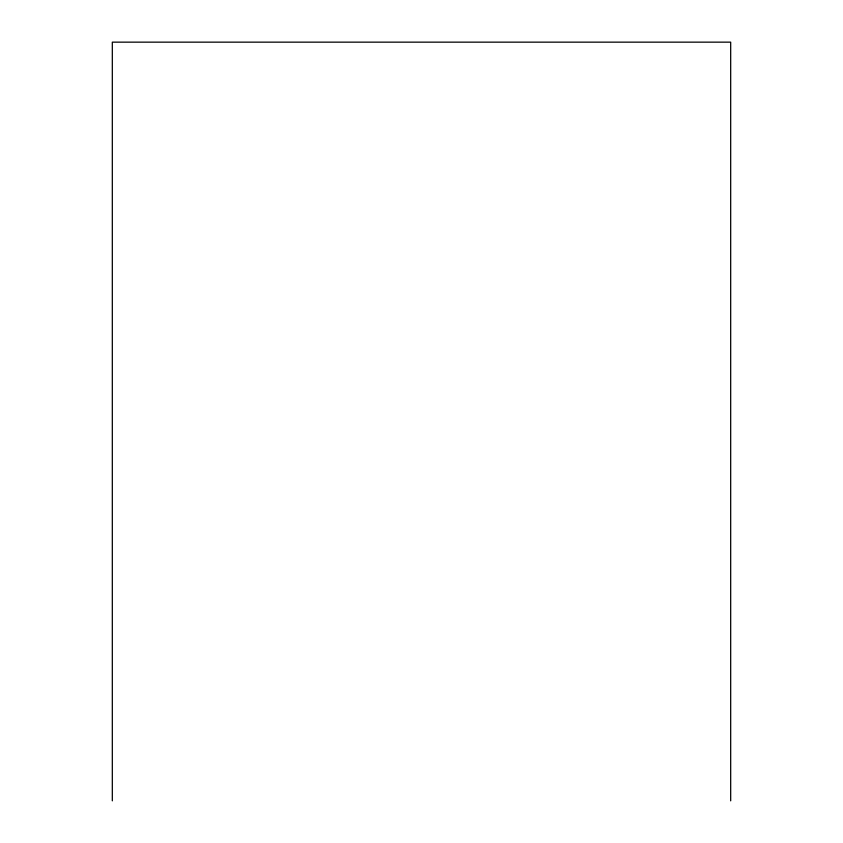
<?xml version="1.0" encoding="UTF-8"?>
<svg xmlns="http://www.w3.org/2000/svg" width="843" height="843" viewBox="0 0 843 843"><rect width="100%" height="100%" fill="white"/><g stroke="black" fill="none" stroke-linecap="round" stroke-linejoin="round"><path stroke-width="1.26" d="M730.681 800.85L730.681 42.15L112.319 42.15L112.319 800.85"/></g></svg>
